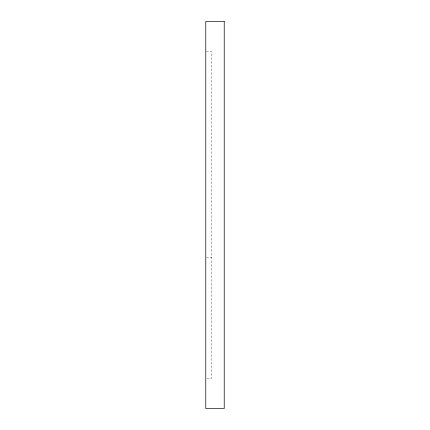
<?xml version="1.0" encoding="UTF-8"?>
<svg xmlns="http://www.w3.org/2000/svg" width="430" height="430" viewBox="0 0 430 430"><rect width="100%" height="100%" fill="white"/><g stroke="black" fill="none" stroke-linecap="round" stroke-linejoin="round"><path stroke-width="0.32" stroke-dasharray="2.15 1.61" d="M206.384 51.734L211.823 51.734L211.823 378.266L206.384 378.266M206.384 257.328L211.823 257.328"/><path stroke-width="0.64" d="M224.224 21.5L205.776 21.5L205.776 408.5L224.224 408.5L224.224 21.5"/></g></svg>
